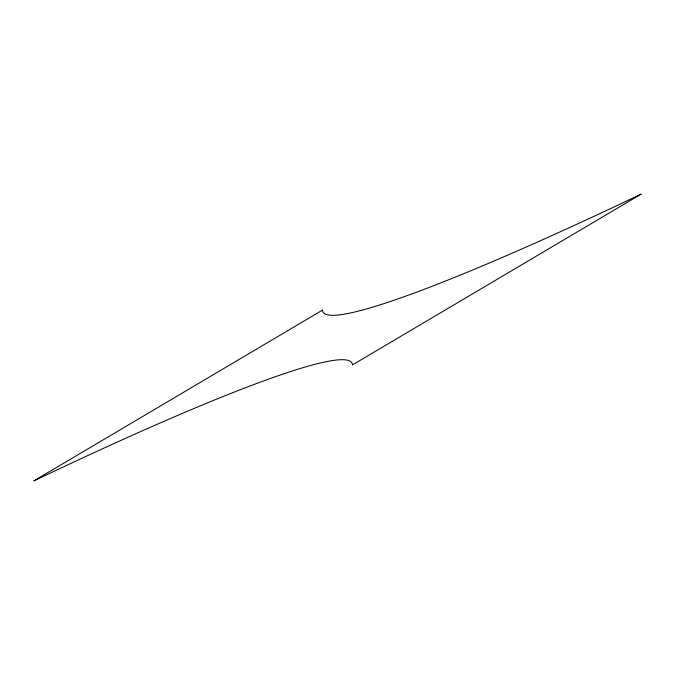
<?xml version="1.0" encoding="UTF-8"?>
<svg xmlns="http://www.w3.org/2000/svg" width="675" height="675" viewBox="0 0 675 675"><rect width="100%" height="100%" fill="white"/><g stroke="black" fill="none" stroke-linecap="round" stroke-linejoin="round"><path stroke-width="1.01" d="M322.515 310.103L33.75 480.929A599.864 49.148 -27.8 0 1 352.485 364.897L641.25 194.071A599.839 49.148 -27.8 0 1 322.515 310.103"/></g></svg>
